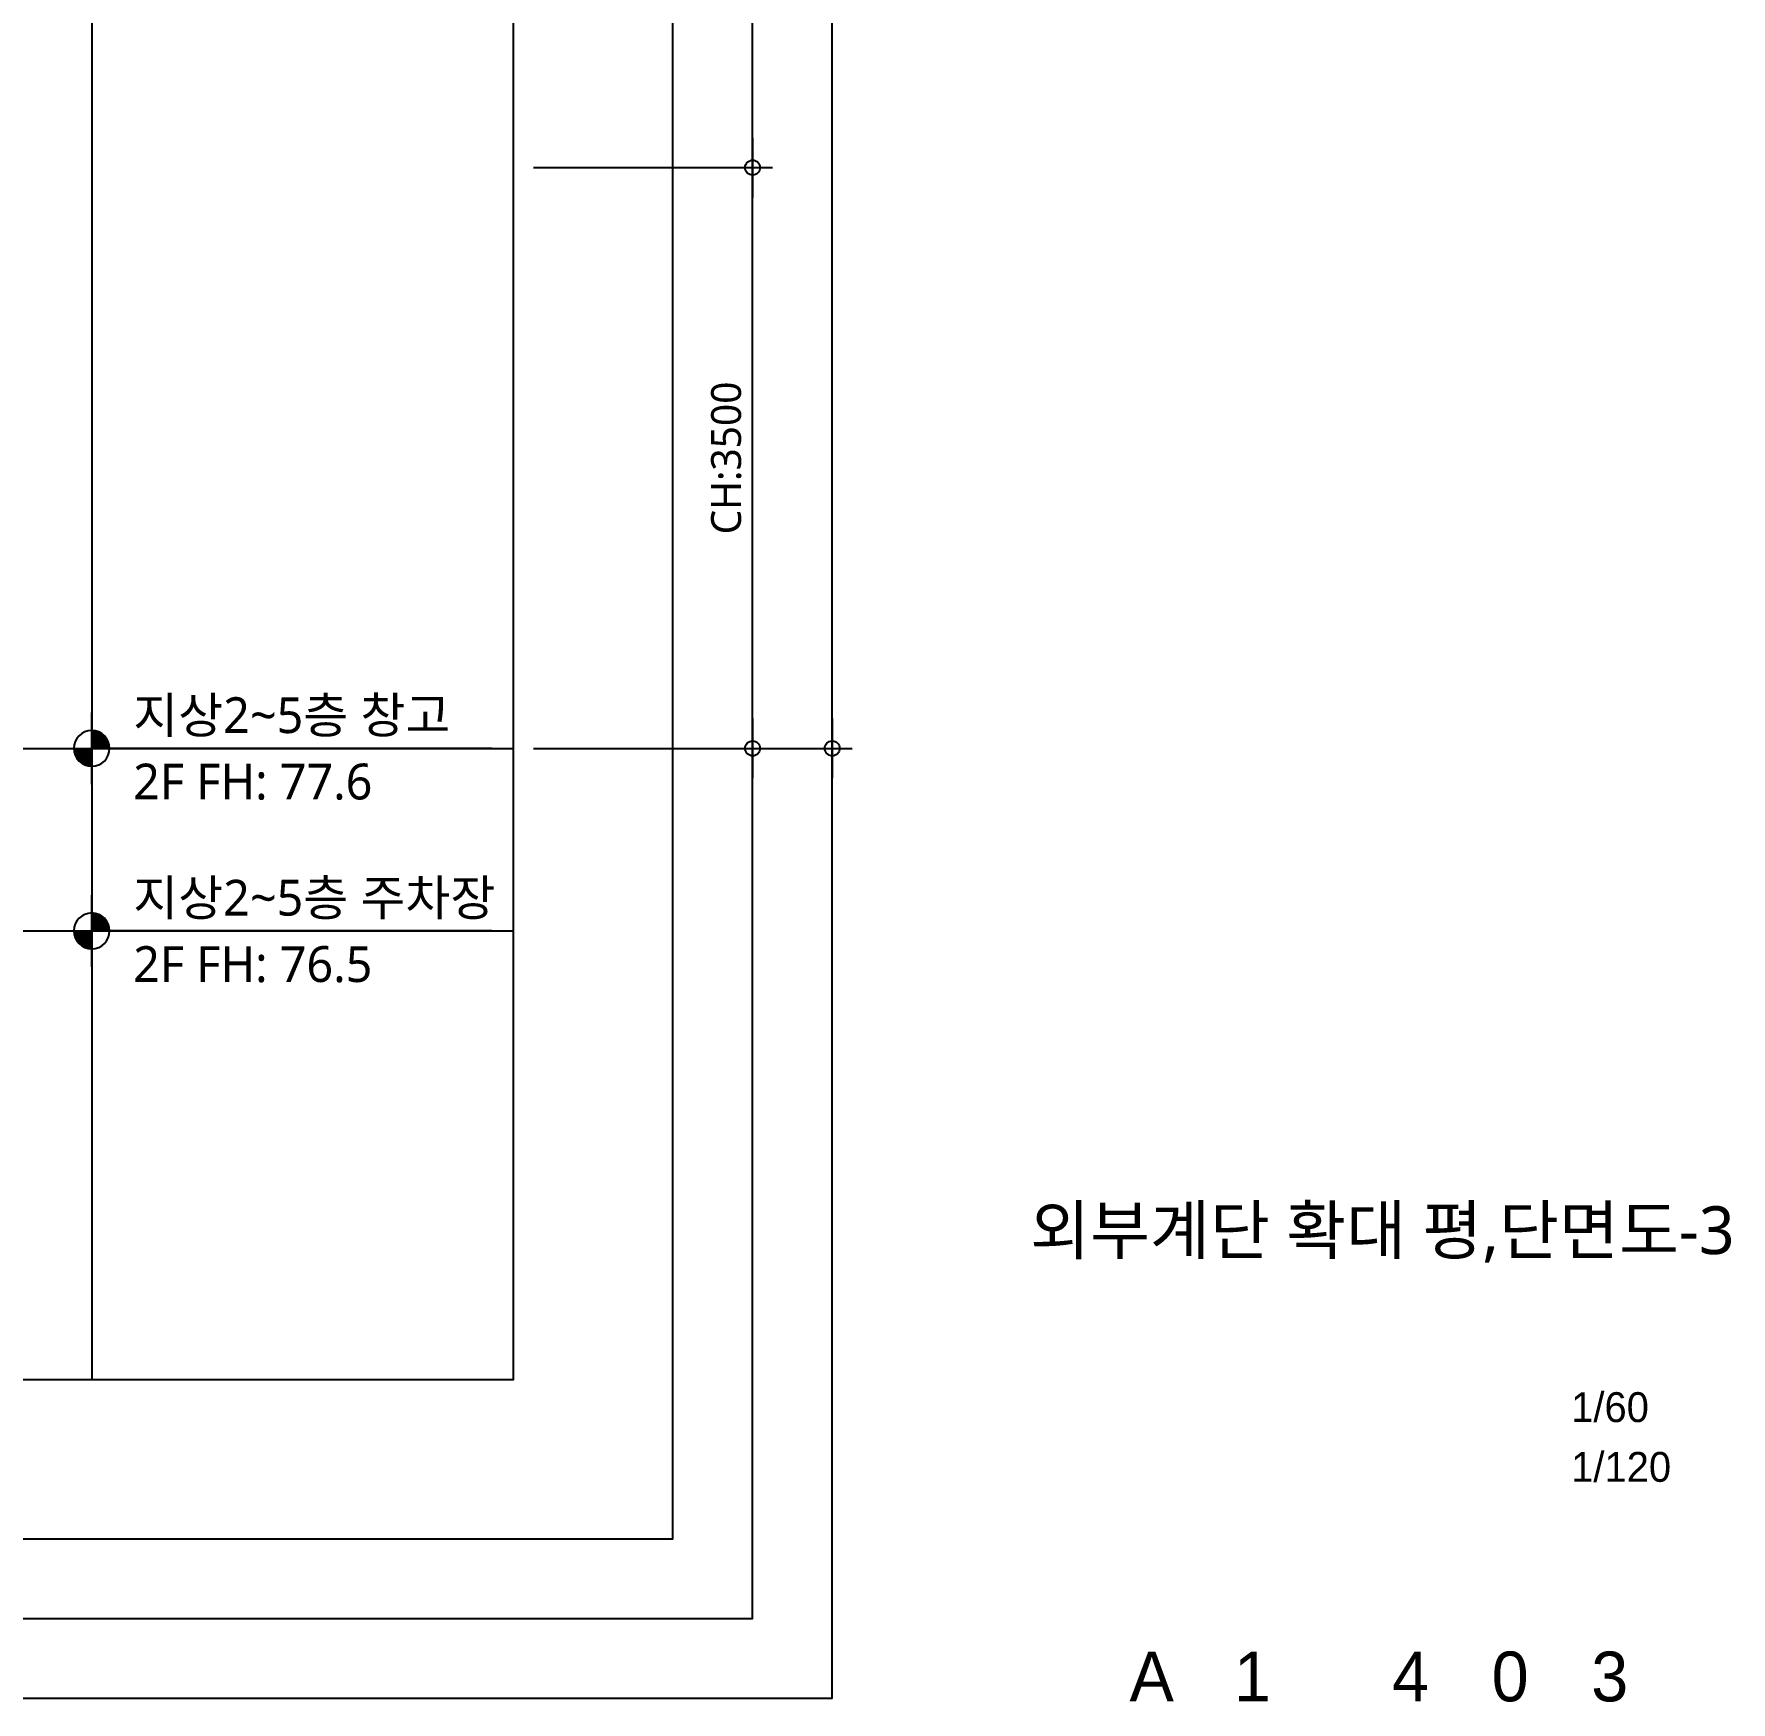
# Model space of a CAD drawing. Header units: millimetres. Extents: x 13515 to 183937, y -33900 to -660.
# Drawn here: x 173495 to 183721, y -33444 to -23392 of the extents above; entities that cross this region are included whole.
import ezdxf
from ezdxf.enums import TextEntityAlignment as Align

# ---------------------------------------------------------------- set-up
doc = ezdxf.new("R2010")
doc.units = ezdxf.units.MM
doc.header["$LTSCALE"] = 100
doc.header["$MEASUREMENT"] = 0
doc.header["$PDSIZE"] = -10
doc.linetypes.add('CEN', pattern=[62, 60, -1, 0, -1])
doc.layers.get('0').update_dxf_attribs({"linetype": 'CONTINUOUS'})
doc.layers.get('Defpoints').update_dxf_attribs({"color": 171, "linetype": 'CONTINUOUS'})
for name, color, linetype in [('CEN', 1, 'CEN'), ('NDIM', 7, 'CONTINUOUS'), ('SYM', 7, 'CONTINUOUS'), ('TEXT(AXIS)', 2, 'CONTINUOUS'), ('TEXT-TITLE', 6, 'CONTINUOUS'), ('TEXT-기입', 6, 'CONTINUOUS')]:
    doc.layers.add(name, color=color, linetype=linetype)
doc.styles.add('CGS', font='cgse', dxfattribs={"bigfont": 'cgs'})
doc.styles.add('나눔바른고딕', font='NanumBarunGothic.ttf')
doc.dimstyles.new('NDIM 1200', dxfattribs={"dimscale": 75, "dimtxt": 3, "dimasz": 1, "dimexe": 2, "dimexo": 2, "dimgap": 1, "dimtad": 1, "dimdec": 0, "dimdsep": 46, "dimtxsty": 'CGS', "dimblk": 'DOT0', "dimcen": 1, "dimdle": 8, "dimclrd": 256, "dimclre": 256, "dimclrt": 256, "dimadec": 0, "dimazin": 0, "dimtfac": 1, "dimtdec": 0, "dimtix": 1, "dimtmove": 2, "dimatfit": 3, "dimldrblk": 'DOT0', "dimfxl": 1, "dimtolj": 1, "dimtzin": 0, "dimlwd": -1, "dimlwe": -1, "dimarcsym": 0})

# ---------------------------------------------------------------- blocks, each defined once
blk = doc.blocks.new('A$C19853FC8')
at = {"layer": 'SYM'}
for p, q in [((1800, 0), (1800, 3600)), ((3600, 1800), (0, 1800))]:
    blk.add_line(p, q, dxfattribs=at)
blk.add_circle((1800, 1800), 900, dxfattribs=at)
for points in [[(900, 1800), (1800, 2700), (914, 1959), (1643, 2686)], [(914, 1959), (1643, 2686), (954, 2112), (1492, 2646)], [(954, 2112), (1492, 2646), (1025, 2260), (1346, 2576)], [(1025, 2260), (1346, 2576), (1109, 2378), (1222, 2491)], [(1800, 900), (2700, 1800), (1959, 914), (2686, 1643)], [(1959, 914), (2686, 1643), (2112, 954), (2646, 1492)], [(2112, 954), (2646, 1492), (2260, 1025), (2576, 1346)], [(2260, 1025), (2576, 1346), (2378, 1109), (2491, 1222)]]:
    blk.add_solid(points, dxfattribs=at)
at = {"layer": 'SYM', "linetype": 'Continuous'}
for points in [[(1800, 2700), (1800, 1800), (900, 1800)], [(2700, 1800), (1800, 900), (1800, 1800)]]:
    blk.add_solid(points, dxfattribs=at)
blk = doc.blocks.new('DOT0')
blk.add_line((-3, 0), (3, 0))
at = {"color": 6}
blk.add_circle((0, 0), 0.75, dxfattribs=at)
blk = doc.blocks.new('*D496')
at = {"layer": 'Defpoints', "color": 0, "ltscale": 0.4, "transparency": 16777216}
for p in [(176385, -17697), (178305, -17697), (176385, -27697)]:
    blk.add_point(p, dxfattribs=at)
at = {"layer": 'NDIM', "ltscale": 0.4, "transparency": 16777216}
for p, q in [((176505, -17697), (178425, -17697)), ((178305, -27637), (178305, -17757)), ((176505, -27697), (178425, -27697))]:
    blk.add_line(p, q, dxfattribs=at)
at = {"layer": 'NDIM', "ltscale": 0.4, "transparency": 16777216, "xscale": 60, "yscale": 60, "zscale": 60}
for p, rotation in [((178305, -17697), 90), ((178305, -27697), 270)]:
    blk.add_blockref('DOT0', p, dxfattribs=dict(at, rotation=rotation))
at = {"layer": 'NDIM', "ltscale": 0.4, "transparency": 16777216, "insert": (178147, -22697), "char_height": 180, "attachment_point": 5, "rotation": 90, "style": '나눔바른고딕'}
blk.add_mtext('\\A1;10000', dxfattribs=at)
blk = doc.blocks.new('*D499')
at = {"layer": 'Defpoints', "color": 0, "ltscale": 0.4, "transparency": 16777216}
for p in [(176385, -17697), (177825, -17697), (176385, -24197)]:
    blk.add_point(p, dxfattribs=at)
at = {"layer": 'NDIM', "ltscale": 0.4, "transparency": 16777216}
for p, q in [((176505, -17697), (177945, -17697)), ((177825, -24137), (177825, -17757)), ((176505, -24197), (177945, -24197))]:
    blk.add_line(p, q, dxfattribs=at)
at = {"layer": 'NDIM', "ltscale": 0.4, "transparency": 16777216, "xscale": 60, "yscale": 60, "zscale": 60}
for p, rotation in [((177825, -17697), 90), ((177825, -24197), 270)]:
    blk.add_blockref('DOT0', p, dxfattribs=dict(at, rotation=rotation))
at = {"layer": 'NDIM', "ltscale": 0.4, "transparency": 16777216, "insert": (177667, -20947), "char_height": 180, "attachment_point": 5, "rotation": 90, "style": '나눔바른고딕'}
blk.add_mtext('\\A1;6500', dxfattribs=at)
blk = doc.blocks.new('*D500')
at = {"layer": 'Defpoints', "color": 0, "ltscale": 0.4, "transparency": 16777216}
for p in [(176385, -24197), (177825, -24197), (176385, -27697)]:
    blk.add_point(p, dxfattribs=at)
at = {"layer": 'NDIM', "ltscale": 0.4, "transparency": 16777216}
for p, q in [((176505, -24197), (177945, -24197)), ((177825, -27637), (177825, -24257)), ((176505, -27697), (177945, -27697))]:
    blk.add_line(p, q, dxfattribs=at)
at = {"layer": 'NDIM', "ltscale": 0.4, "transparency": 16777216, "xscale": 60, "yscale": 60, "zscale": 60}
for p, rotation in [((177825, -24197), 90), ((177825, -27697), 270)]:
    blk.add_blockref('DOT0', p, dxfattribs=dict(at, rotation=rotation))
at = {"layer": 'NDIM', "ltscale": 0.4, "transparency": 16777216, "insert": (177667, -25947), "char_height": 180, "attachment_point": 5, "rotation": 90, "style": '나눔바른고딕'}
blk.add_mtext('\\A1;CH:3500', dxfattribs=at)

msp = doc.modelspace()

# ---------------------------------------------------------------- linework, layer by layer
at = {"layer": 'CEN'}
for p, q in [((160845, -27696.7), (176385, -27696.7)), ((160845, -28796.7), (176385, -28796.7))]:
    msp.add_line(p, q, dxfattribs=at)
at = {"layer": 'Defpoints', "ltscale": 10000}
msp.add_line((173843, -15710), (173843, -31500), dxfattribs=at)
for points in [[(178305, -13790), (158925, -13790), (158925, -33420), (178305, -33420)], [(177825, -14270), (159405, -14270), (159405, -32940), (177825, -32940)], [(177345, -14750), (159885, -14750), (159885, -32460), (177345, -32460)], [(176385, -15710), (160845, -15710), (160845, -31500), (176385, -31500)]]:
    msp.add_lwpolyline(points, close=True, dxfattribs=at)
at = {"layer": 'SYM', "ltscale": 1000}
for p, q in [((176253.7, -27696.7), (173843, -27696.7)), ((176253.7, -28796.7), (173843, -28796.7))]:
    msp.add_line(p, q, dxfattribs=at)

# ---------------------------------------------------------------- block references
at = {"ltscale": 1000, "xscale": -0.12, "yscale": 0.12, "zscale": 0.12}
for p in [(174059, -27912.7), (174059, -29012.7)]:
    msp.add_blockref('A$C19853FC8', p, dxfattribs=at)

# ---------------------------------------------------------------- texts
at = {"layer": 'TEXT(AXIS)', "style": '나눔바른고딕'}
for s, p in [('지상2~5층 창고', (174093, -27496.7)), ('2F FH: 77.6', (174093, -27896.7)), ('지상2~5층 주차장', (174093, -28596.7)), ('2F FH: 76.5', (174093, -28996.7))]:
    msp.add_text(s, height=216, dxfattribs=at).set_placement(p, align=Align.MIDDLE_LEFT)
at = {"layer": 'TEXT-TITLE', "style": '나눔바른고딕'}
msp.add_text('외부계단 확대 평,단면도-3', height=288, dxfattribs=at).set_placement((181619.5, -30600), align=Align.MIDDLE_CENTER)
at = {"layer": 'TEXT-기입', "style": 'CGS'}
for s, p in [('1/60', (182757.2, -31810.4)), ('1/120', (182757.2, -32170.4))]:
    msp.add_text(s, height=180, dxfattribs=at).set_placement(p, align=Align.BOTTOM_LEFT)
for s, p in [('A', (180229.7, -33289.3)), ('1', (180837.2, -33289.3)), ('4', (181789.7, -33289.3)), ('0', (182389.7, -33289.3)), ('3', (182989.7, -33289.3))]:
    msp.add_text(s, height=300, dxfattribs=at).set_placement(p, align=Align.MIDDLE_CENTER)

# ---------------------------------------------------------------- dimensions: what is measured, and where the dimension line sits
at = {"layer": 'NDIM', "ltscale": 0.4}
for base, p1, picture, middle in [((178305, -17696.7), (176385, -27696.7), '*D496', (178147.3, -22696.7)), ((177825, -17696.7), (176385, -24196.7), '*D499', (177667.1, -20946.7))]:
    dim = msp.add_linear_dim(base=base, p1=p1, p2=(176385, -17696.7), angle=90, dimstyle='NDIM 1200', override={"dimscale": 60, "dimtxsty": '나눔바른고딕'}, dxfattribs=at)
    dim.commit()
    dim.dimension.update_dxf_attribs({"geometry": picture, "text_midpoint": middle})
dim = msp.add_linear_dim(base=(177825, -24196.7), p1=(176385, -27696.7), p2=(176385, -24196.7), angle=90, text='CH:<>', dimstyle='NDIM 1200', override={"dimscale": 60, "dimtxsty": '나눔바른고딕'}, dxfattribs=at)
dim.commit()
dim.dimension.update_dxf_attribs({"geometry": '*D500', "text_midpoint": (177667.1, -25946.7)})

doc.saveas('drawing.dxf')
